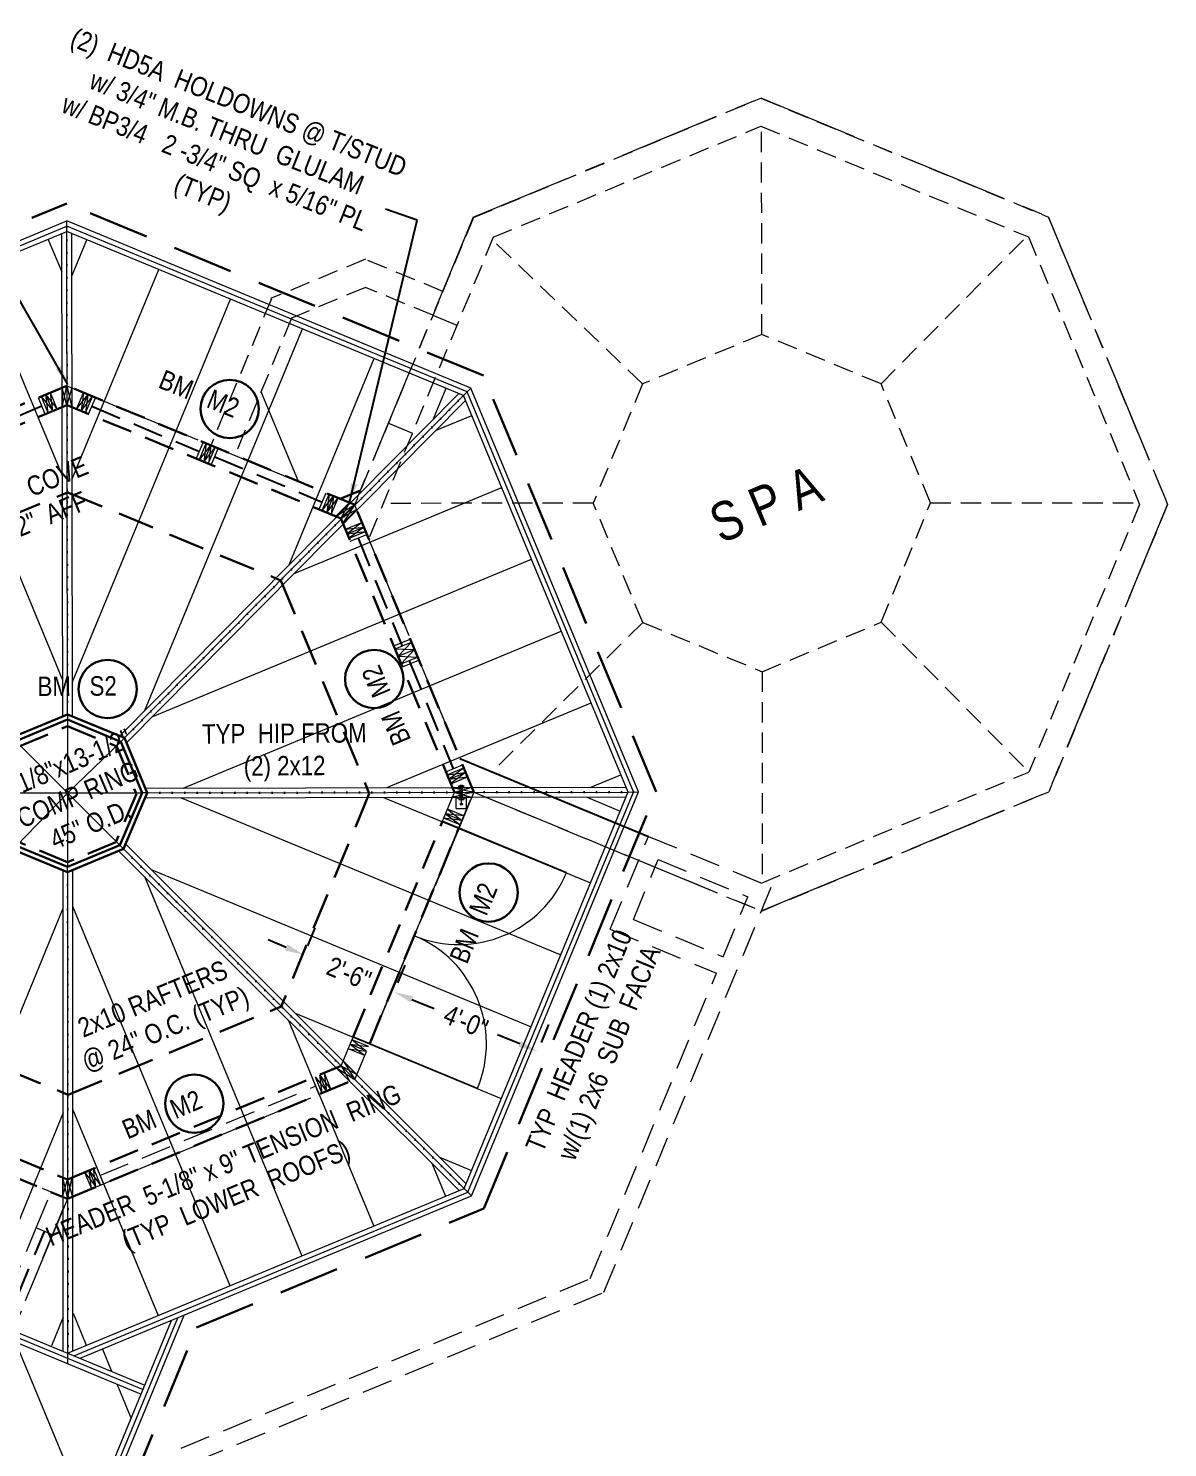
# Model space of a CAD drawing. Header units: inches. Extents: x 2775 to 14269, y 3377 to 7295.
# Drawn here: x 13917.3 to 14268.8, y 3687.3 to 4125.2 of the extents above; entities that cross this region are included whole.
import ezdxf

# ---------------------------------------------------------------- set-up
doc = ezdxf.new("R2010")
doc.units = ezdxf.units.IN
doc.header["$LTSCALE"] = 0.5
doc.header["$MEASUREMENT"] = 0
doc.header["$PDMODE"] = 1
for name, pattern in [('ACAD_ISO07W100', [3, 0, -3]), ('CENTER', [2, 1.25, -0.25, 0.25, -0.25]), ('HIDDEN', [0.375, 0.25, -0.125])]:
    doc.linetypes.add(name, pattern=pattern)
doc.layers.get('Defpoints').update_dxf_attribs({"linetype": 'CONTINUOUS'})
for name, color, linetype, lineweight in [('BALCONY', 3, 'CONTINUOUS', 30), ('DOORS', 7, 'CONTINUOUS', 9), ('FOUNDATION', 7, 'CONTINUOUS', 30), ('GRID', 1, 'CENTER', 20), ('LITE COVE', 7, 'HIDDEN', 30), ('ROOF BEAMS', 3, 'HIDDEN', 30), ('ROOF FRAMING', 6, 'HIDDEN', 20), ('ROOFLINE', 7, 'HIDDEN', 30), ('SKYLITES', 3, 'CONTINUOUS', 30), ('WALL FRAMING', 7, 'CONTINUOUS', 9), ('WALLS', 7, 'HIDDEN', 9), ('WINDOWS', 5, 'HIDDEN', 9)]:
    doc.layers.add(name, color=color, linetype=linetype, lineweight=lineweight)
for name, color, linetype in [('LOWER_TRUSS_DESIGN', 7, 'CONTINUOUS'), ('ROOF FRAMING TEXT', 7, 'CONTINUOUS'), ('TEXT100', 1, 'CONTINUOUS')]:
    doc.layers.add(name, color=color, linetype=linetype)
doc.styles.add('ARCHENT', font='technical.ttf', dxfattribs={"height": 6})
doc.styles.add('ARCHENTLTD', font='technical.ttf', dxfattribs={"height": 6})
doc.dimstyles.new('ARCHENTLTD', dxfattribs={"dimtxt": 12, "dimasz": 6, "dimexe": 9, "dimexo": 3, "dimgap": 1, "dimtad": 0, "dimdec": 4, "dimzin": 1, "dimdsep": 46, "dimlunit": 4, "dimtxsty": 'ARCHENT', "dimcen": 6, "dimaunit": 1, "dimadec": 5, "dimazin": 0, "dimtfac": 1, "dimtdec": 4, "dimtofl": 0, "dimtmove": 0, "dimatfit": 3, "dimfxl": 1, "dimfrac": 2, "dimtolj": 1, "dimtzin": 0, "dimarcsym": 0})

# ---------------------------------------------------------------- blocks, each defined once
blk = doc.blocks.new('*D32')
at = {"layer": 'Defpoints', "color": 0, "ltscale": 25}
for p in [(14002.36, 3839.33), (14030.08, 3827.87), (14030.08, 3827.87)]:
    blk.add_point(p, dxfattribs=at)
at = {"layer": 'ROOF FRAMING TEXT', "color": 0, "lineweight": -2, "ltscale": 25}
for p, q in [((14003.5, 3842.1), (14005.8, 3847.65)), ((13996.81, 3841.62), (13991.27, 3843.91)), ((14031.23, 3830.64), (14033.52, 3836.18)), ((14035.63, 3825.58), (14041.17, 3823.28))]:
    blk.add_line(p, q, dxfattribs=at)
at = {"layer": 'ROOF FRAMING TEXT', "color": 0, "ltscale": 25}
for points in [[(13997.19, 3842.54), (13996.43, 3840.7), (14002.36, 3839.33)], [(14036.01, 3826.5), (14035.24, 3824.65), (14030.08, 3827.87)]]:
    blk.add_solid(points, dxfattribs=at)
at = {"layer": 'ROOF FRAMING TEXT', "color": 0, "lineweight": 9, "ltscale": 25, "insert": (14016.22, 3833.6), "char_height": 6, "attachment_point": 5, "rotation": 337.5409, "style": 'ARCHENT'}
blk.add_mtext('\\A1;2\'-6"', dxfattribs=at)
blk = doc.blocks.new('*D33')
at = {"layer": 'Defpoints', "color": 0, "ltscale": 25}
for p in [(14030.08, 3827.87), (14074.44, 3809.53), (14074.44, 3809.53)]:
    blk.add_point(p, dxfattribs=at)
at = {"layer": 'ROOF FRAMING TEXT', "color": 0, "lineweight": -2, "ltscale": 25}
for p, q in [((14031.23, 3830.64), (14033.52, 3836.18)), ((14035.63, 3825.58), (14042.53, 3822.72)), ((14075.59, 3812.3), (14077.88, 3817.85)), ((14068.9, 3811.82), (14061.99, 3814.68))]:
    blk.add_line(p, q, dxfattribs=at)
at = {"layer": 'ROOF FRAMING TEXT', "color": 0, "ltscale": 25}
for points in [[(14036.01, 3826.5), (14035.24, 3824.65), (14030.08, 3827.87)], [(14069.28, 3812.75), (14068.51, 3810.9), (14074.44, 3809.53)]]:
    blk.add_solid(points, dxfattribs=at)
at = {"layer": 'ROOF FRAMING TEXT', "color": 0, "lineweight": 9, "ltscale": 25, "insert": (14052.26, 3818.7), "char_height": 6, "attachment_point": 5, "rotation": 337.5409, "style": 'ARCHENT'}
blk.add_mtext('\\A1;4\'-0"', dxfattribs=at)

msp = doc.modelspace()

# ---------------------------------------------------------------- linework, layer by layer
at = {"layer": 'BALCONY', "linetype": 'Continuous', "lineweight": 25, "ltscale": 75}
msp.add_line((14050.39127, 3899.95553), (14108.61447, 3875.8874), dxfattribs=at)
at = {"layer": 'BALCONY', "linetype": 'HIDDEN', "lineweight": 20, "ltscale": 75}
for p, q in [((14096.77174, 3847.23866), (14108.61447, 3875.8874)), ((14108.61447, 3875.8874), (14146.50473, 3860.22443)), ((14103.95571, 3850.22037), (14111.59618, 3868.70343)), ((14111.59618, 3868.70343), (14139.32076, 3857.24272)), ((14094.82488, 3735.20579), (14146.50473, 3860.22443)), ((14131.68029, 3838.75967), (14139.32076, 3857.24272)), ((14103.95571, 3850.22037), (14131.68029, 3838.75967)), ((14096.77174, 3847.23866), (14129.57916, 3833.67683)), ((14090.61236, 3739.4123), (14129.57916, 3833.67683)), ((13964.4532, 3687.04987), (14090.61236, 3739.4123)), ((13968.66573, 3682.84336), (14094.82488, 3735.20579))]:
    msp.add_line(p, q, dxfattribs=at)
at = {"layer": 'DOORS', "lineweight": 20, "ltscale": 75}
msp.add_line((14022.6034, 3811.95898), (14050.1095, 3878.49665), dxfattribs=at)
at = {"layer": 'DOORS', "ltscale": 75}
for p, q in [((14083.36703, 3864.74827), (14050.1095, 3878.49665)), ((14022.6034, 3811.95898), (14055.88353, 3798.20126))]:
    msp.add_line(p, q, dxfattribs=at)
at = {"layer": 'DOORS', "lineweight": 9, "ltscale": 75}
for centre, radius, start, end in [((14050.1095, 3878.49665), 35.98724, 247.5402223, 337.5402223), ((14022.6034, 3811.95898), 36.01169, 337.5402223, 67.5402223)]:
    msp.add_arc(centre, radius, start, end, dxfattribs=at)
at = {"layer": 'FOUNDATION', "lineweight": 20, "ltscale": 50}
for p, q in [((14042.11662, 4036.69166), (14049.50984, 4033.63547)), ((14028.36377, 4003.42217), (14035.75699, 4000.36598))]:
    msp.add_line(p, q, dxfattribs=at)
at = {"layer": 'FOUNDATION', "lineweight": 20, "ltscale": 150}
msp.add_line((14000.58791, 3985.40893), (13989.08762, 4013.11711), dxfattribs=at)
at = {"layer": 'FOUNDATION', "ltscale": 150}
msp.add_line((14019.78221, 3982.66252), (14013.51965, 3980.06324), dxfattribs=at)
at = {"layer": 'FOUNDATION', "linetype": 'HIDDEN', "lineweight": 20, "ltscale": 75}
msp.add_line((14054.73714, 3889.48485), (14143.44854, 3852.83121), dxfattribs=at)
at = {"layer": 'GRID', "ltscale": 50}
for p, q in [((14054.56668, 4066.97614), (14143.23443, 4103.77774)), ((14143.23443, 4103.77774), (14231.95467, 4067.10283)), ((14054.56668, 4066.97614), (14017.89177, 3978.25591)), ((14231.95467, 4067.10283), (14268.75626, 3978.43507)), ((13840.50378, 3978.12922), (13929.17153, 4014.93082)), ((13929.17153, 4014.93082), (14017.89177, 3978.25591)), ((14017.89177, 3978.25591), (14054.69336, 3889.58815)), ((14268.75626, 3978.43507), (14232.08135, 3889.71484)), ((14054.73714, 3889.48485), (14018.01845, 3800.86792)), ((14054.73714, 3889.48485), (14143.4136, 3852.91324)), ((14143.4136, 3852.91324), (14232.08135, 3889.71484)), ((13840.63046, 3800.74123), (13929.3507, 3764.06632)), ((13929.3507, 3764.06632), (14018.01845, 3800.86792)), ((13929.3507, 3764.06632), (13906.43216, 3708.62411))]:
    msp.add_line(p, q, dxfattribs=at)
at = {"layer": 'LITE COVE', "color": 7, "linetype": 'ACAD_ISO07W100', "lineweight": 30, "ltscale": 2.5}
for p, q in [((13929.38049, 3913.53925), (13929.1352, 4065.80324)), ((13946.98361, 3906.25319), (14053.83809, 4014.25392)), ((13953.9855, 3889.28493), (14105.5823, 3889.58728)), ((13946.60179, 3871.96489), (14054.00189, 3764.91537)), ((13929.38113, 3864.8316), (13929.57755, 3713.27298))]:
    msp.add_line(p, q, dxfattribs=at)
at = {"layer": 'LITE COVE', "ltscale": 90}
for p, q in [((13863.6796, 3954.74811), (13929.66795, 3982.13661)), ((13929.66717, 3981.95099), (13995.1818, 3954.86874)), ((13995.18915, 3954.87608), (14022.46516, 3889.15877)), ((14022.47111, 3889.15877), (13995.28691, 3823.3975)), ((13863.82442, 3823.30725), (13929.56365, 3796.13216)), ((13929.56367, 3796.12171), (13995.28502, 3823.39939))]:
    msp.add_line(p, q, dxfattribs=at)
at = {"layer": 'ROOF BEAMS', "ltscale": 75}
for p, q in [((13929.17153, 4014.93082), (13840.50378, 3978.12922)), ((14018.12954, 3978.15762), (13929.21783, 4014.91168)), ((13929.17579, 4008.97767), (13843.18296, 3973.2863)), ((14013.9503, 3973.93382), (13929.22738, 4008.95634)), ((14054.73714, 3889.48485), (14017.99077, 3978.01737)), ((14048.78709, 3889.47304), (14013.79563, 3973.77751)), ((13914.61176, 3903.7502), (13929.38222, 3909.8801)), ((13929.38222, 3909.8801), (13944.58989, 3903.58554)), ((13944.58989, 3903.58554), (13950.59898, 3889.0232)), ((13950.59898, 3889.0232), (13944.29559, 3874.11478)), ((14017.51554, 3814.02753), (14045.06483, 3880.54703)), ((14022.6035, 3811.95911), (14050.1095, 3878.49665)), ((13929.40197, 3867.93377), (13914.89112, 3873.93991)), ((13944.29559, 3874.11478), (13929.40197, 3867.93377)), ((13848.3361, 3803.5073), (13929.38006, 3770.00558)), ((13929.38006, 3770.03343), (14013.76671, 3805.05815)), ((13846.21111, 3798.36674), (13929.37999, 3763.98663)), ((13929.37999, 3764.07848), (14017.98182, 3800.85272))]:
    msp.add_line(p, q, dxfattribs=at)
at = {"layer": 'ROOF FRAMING', "color": 3, "linetype": 'Continuous', "ltscale": 150}
for p, q in [((13808.41245, 4015.6972), (13929.1352, 4065.80324)), ((14053.83809, 4014.25392), (13929.1352, 4065.80324)), ((13929.14138, 4062.55447), (13929.1352, 4065.80324)), ((13806.79001, 4011.77567), (13929.14137, 4062.55766)), ((13807.60205, 4013.73677), (13929.13636, 4064.17965)), ((14052.69087, 4013.10505), (13929.13636, 4064.17965)), ((14051.54364, 4011.95618), (13929.13752, 4062.55607)), ((14052.70076, 4013.10096), (13929.13829, 4064.17886)), ((14051.55189, 4011.9363), (14053.83809, 4014.25392)), ((14103.95861, 3889.58635), (14052.69087, 4013.10505)), ((14105.5823, 3889.58728), (14053.83809, 4014.25392)), ((14102.33746, 3889.57931), (14051.55189, 4011.9363)), ((13929.38049, 3913.53925), (13929.38126, 3911.91552)), ((13946.98361, 3906.25319), (13945.83456, 3905.10538)), ((14051.70464, 3767.21003), (14102.33492, 3889.58543)), ((14052.85326, 3766.0627), (14103.95734, 3889.58329)), ((14054.00189, 3764.91537), (14105.5823, 3889.58728)), ((14102.33238, 3889.57929), (14105.5823, 3889.58728)), ((13953.9855, 3889.28493), (13952.35991, 3889.29196)), ((13946.67537, 3871.99542), (13945.53301, 3873.14537)), ((13929.38113, 3864.8316), (13929.40267, 3866.4511)), ((13929.3771, 3716.43792), (14051.70464, 3767.21003)), ((14051.70464, 3767.21003), (14054.00189, 3764.91537)), ((13931.33752, 3715.62752), (14052.85326, 3766.0627)), ((13933.29794, 3714.81713), (14054.00189, 3764.91537)), ((13929.37945, 3716.43792), (13929.37942, 3713.19074))]:
    msp.add_line(p, q, dxfattribs=at)
at = {"layer": 'ROOF FRAMING', "color": 1, "linetype": 'Continuous', "ltscale": 150}
for p, q in [((13927.66158, 4049.96308), (13923.41982, 4060.18293)), ((13927.88149, 3912.91714), (13927.64237, 4061.9355)), ((13929.38049, 3913.53925), (13929.14137, 4062.55766)), ((13930.88149, 3912.91797), (13930.64238, 4061.93399)), ((13930.66351, 4048.7665), (13935.30918, 4060.00484)), ((13927.76243, 3987.113), (13901.25328, 4050.9827)), ((13930.76392, 3986.18607), (13957.48884, 4050.83628)), ((13927.86328, 3924.26292), (13879.08674, 4041.78246)), ((13930.86434, 3923.60563), (13979.6685, 4041.66772)), ((13953.09639, 3914.5638), (14001.84817, 4032.49915)), ((13997.70139, 3959.64435), (14024.02783, 4023.33059)), ((13945.48656, 3906.87283), (14050.06584, 4012.56707)), ((14042.3064, 4004.72489), (14046.20749, 4014.16202)), ((13946.98361, 3906.25319), (14051.55189, 4011.9363)), ((13947.60465, 3904.74819), (14052.17549, 4010.43388)), ((14042.95131, 4001.11136), (14054.12069, 4005.74733)), ((13999.32275, 3957.01767), (14063.32112, 3983.58087)), ((13955.69419, 3912.92397), (14072.52154, 3961.4144)), ((13965.01341, 3890.80681), (14081.72197, 3939.24794)), ((14027.91994, 3890.93164), (14090.9224, 3917.08147)), ((14090.82648, 3891.05647), (14100.12282, 3894.91501)), ((13953.36703, 3890.7837), (14101.71538, 3891.07807)), ((13953.9855, 3889.28493), (14102.33746, 3889.5793)), ((13953.35075, 3887.78366), (14101.71128, 3888.07806)), ((13964.40018, 3887.80559), (14081.54641, 3839.33877)), ((14026.87822, 3887.92957), (14090.72164, 3861.51567)), ((14089.35625, 3888.05354), (14099.89688, 3883.69258)), ((13946.67537, 3871.99542), (14051.70385, 3767.20813)), ((13947.30546, 3873.48566), (14052.32436, 3768.70793)), ((13945.1755, 3871.37296), (14050.20291, 3766.58674)), ((13927.88114, 3865.45747), (13927.87946, 3717.05701)), ((13929.38113, 3864.8316), (13929.37945, 3716.43792)), ((13930.88114, 3865.44064), (13930.87946, 3717.06148)), ((13953.07316, 3863.49343), (14001.65716, 3746.4378)), ((13955.14904, 3865.66009), (14072.37117, 3817.16187)), ((13930.89475, 3854.32178), (13979.49062, 3737.23756)), ((13927.89567, 3853.61128), (13880.01976, 3736.83257)), ((13997.42371, 3819.24473), (14023.82371, 3755.63803)), ((13999.62526, 3821.28601), (14063.19594, 3794.98496)), ((13927.97741, 3790.54129), (13902.22603, 3727.72864)), ((13930.97615, 3791.51858), (13957.32407, 3728.03733)), ((14044.10147, 3776.91193), (14054.02071, 3772.80806)), ((14041.77427, 3774.99602), (14045.99025, 3764.83827)), ((13928.05915, 3727.4713), (13924.4323, 3718.62471)), ((13931.05754, 3728.71538), (13935.15753, 3718.83709))]:
    msp.add_line(p, q, dxfattribs=at)
at = {"layer": 'ROOF FRAMING', "color": 7, "linetype": 'Continuous', "ltscale": 25}
msp.add_line((14049.31867, 3884.44852), (14052.44367, 3884.44852), dxfattribs=at)
at = {"layer": 'ROOF FRAMING', "color": 3, "linetype": 'Continuous', "ltscale": 50}
for p, q in [((13807.08143, 3766.99214), (13953.24527, 3706.57136)), ((13804.7753, 3764.69923), (13952.10214, 3703.79769)), ((13805.92837, 3765.84569), (13952.6737, 3705.18453)), ((13807.43105, 3765.22451), (13929.37826, 3714.81433))]:
    msp.add_line(p, q, dxfattribs=at)
at = {"layer": 'ROOF FRAMING', "color": 3, "linetype": 'Continuous', "ltscale": 90}
for p, q in [((13922.02394, 3626.88005), (13963.41838, 3727.31863)), ((13923.17367, 3625.73318), (13965.37557, 3728.13097)), ((13920.87421, 3628.02693), (13961.46119, 3726.5063)), ((13913.18341, 3719.9941), (13933.08917, 3672.03426)), ((13940.13878, 3717.65642), (13942.97807, 3710.81559)), ((13944.60445, 3706.89706), (13949.00743, 3696.28877))]:
    msp.add_line(p, q, dxfattribs=at)
at = {"layer": 'ROOFLINE', "linetype": 'HIDDEN', "ltscale": 150}
for p, q in [((13840.46375, 4034.41367), (13929.13134, 4071.2152)), ((14057.66217, 4018.0835), (13929.13134, 4071.2152)), ((14110.99461, 3889.59035), (14057.66217, 4018.0835)), ((14057.83064, 3761.09093), (14110.99461, 3889.59035)), ((13969.20801, 3724.30806), (14057.83064, 3761.09093)), ((13927.00611, 3621.91027), (13969.20801, 3724.30806))]:
    msp.add_line(p, q, dxfattribs=at)
at = {"layer": 'SKYLITES', "linetype": 'Continuous', "ltscale": 75}
for p, q in [((13912.21881, 3906.41696), (13929.38049, 3913.53925)), ((13913.36736, 3905.26958), (13929.38126, 3911.91552)), ((13929.38049, 3913.53925), (13946.98361, 3906.25319)), ((13929.38126, 3911.91552), (13945.83456, 3905.10538)), ((13945.83456, 3905.10538), (13952.35991, 3889.29196)), ((13946.98361, 3906.25319), (13953.9855, 3889.28493)), ((13952.35991, 3889.29196), (13945.53301, 3873.14537)), ((13953.9855, 3889.28493), (13946.67537, 3871.99542)), ((13929.40344, 3864.82738), (13912.51212, 3871.81881)), ((13929.40267, 3866.4511), (13913.65398, 3872.9696)), ((13945.53301, 3873.14537), (13929.40267, 3866.4511)), ((13946.67537, 3871.99542), (13929.40344, 3864.82738))]:
    msp.add_line(p, q, dxfattribs=at)
at = {"layer": 'SKYLITES', "color": 5, "linetype": 'Continuous', "lineweight": 9, "ltscale": 150}
for p, q in [((13929.38126, 3911.91552), (13929.40267, 3866.4511)), ((13913.36736, 3905.26958), (13945.53301, 3873.14537)), ((13929.39193, 3889.26566), (13945.83456, 3905.10538)), ((13906.7521, 3889.28372), (13952.35991, 3889.29196)), ((13913.65398, 3872.9696), (13929.39193, 3889.26566))]:
    msp.add_line(p, q, dxfattribs=at)
at = {"layer": 'TEXT100', "color": 3, "linetype": 'Continuous', "lineweight": 30, "ltscale": 5}
for centre in [(13979.40249, 4007.80795), (14023.99869, 3924.44387), (13941.73239, 3921.35445), (14059.29421, 3858.56207), (13968.46387, 3793.41851)]:
    msp.add_circle(centre, 9, dxfattribs=at)
at = {"layer": 'WALL FRAMING', "ltscale": 75}
for p, q in [((13924.80182, 4007.17796), (13922.69851, 4012.16363)), ((13926.18387, 4007.76101), (13924.08056, 4012.74667)), ((13932.16944, 4007.76529), (13934.26563, 4012.75395)), ((13933.55231, 4007.18421), (13935.6485, 4012.17287)), ((13923.41978, 4006.59492), (13921.31646, 4011.58058)), ((13934.93519, 4006.60314), (13937.03138, 4011.5918)), ((13970.01472, 3991.9932), (13972.15554, 3997.0902)), ((13971.43053, 3991.51052), (13973.56659, 3996.51133)), ((13972.79159, 3990.85752), (13974.92147, 3995.92847)), ((14007.94828, 3976.43328), (14010.07816, 3981.50424)), ((14009.33125, 3975.85241), (14011.46113, 3980.92337)), ((14010.71421, 3975.27155), (14012.84409, 3980.3425)), ((14015.08561, 3970.66957), (14020.17737, 3972.74923)), ((14015.66065, 3969.28415), (14020.74454, 3971.36059)), ((14016.23568, 3967.89872), (14021.31171, 3969.97195)), ((14030.41967, 3933.72544), (14035.50618, 3935.80295)), ((14032.33646, 3929.10735), (14037.39675, 3931.17415)), ((14046.51536, 3894.93154), (14051.60711, 3897.01119)), ((14047.08252, 3893.5429), (14052.17428, 3895.62255)), ((14047.64969, 3892.15426), (14052.74145, 3894.23391)), ((14050.48649, 3879.42286), (14045.44286, 3881.47575)), ((14051.05198, 3880.81219), (14046.00835, 3882.86507)), ((14051.61747, 3882.20151), (14046.57384, 3884.2544)), ((14021.65349, 3809.64688), (14016.55707, 3811.72125)), ((14022.22647, 3811.03291), (14017.13951, 3813.10368)), ((14021.08043, 3808.26063), (14015.99158, 3810.33193))]:
    msp.add_line(p, q, dxfattribs=at)
at = {"layer": 'WALL FRAMING', "linetype": 'Continuous', "lineweight": 9, "ltscale": 150}
for p, q in [((13923.41978, 4006.59492), (13922.69851, 4012.16363)), ((13922.69851, 4012.16363), (13926.18387, 4007.76101)), ((13924.80182, 4007.17796), (13924.08056, 4012.74667)), ((13929.17817, 4008.97668), (13927.67223, 4014.30853)), ((13927.67887, 4008.35637), (13929.17153, 4014.93082)), ((13929.17153, 4014.93082), (13930.67887, 4008.35633)), ((13930.67223, 4014.31047), (13929.17817, 4008.97668)), ((13932.16944, 4007.76529), (13935.6485, 4012.17287)), ((13934.26563, 4012.75395), (13933.55231, 4007.18421)), ((13935.6485, 4012.17287), (13934.93519, 4006.60314)), ((13921.31646, 4011.58058), (13924.80182, 4007.17796)), ((13933.55231, 4007.18421), (13937.03138, 4011.5918)), ((13970.05143, 3992.08061), (13973.56659, 3996.51133)), ((13972.15554, 3997.0902), (13971.43722, 3991.50776)), ((13971.43722, 3991.50776), (13974.92147, 3995.92847)), ((13973.56659, 3996.51133), (13972.82394, 3990.93452)), ((14010.07159, 3981.48859), (14009.33125, 3975.85241)), ((14007.94828, 3976.43328), (14011.45784, 3980.91555)), ((14009.33125, 3975.85241), (14012.84409, 3980.3425)), ((14011.45784, 3980.91555), (14010.71421, 3975.27155)), ((14012.18484, 3974.66362), (14017.89177, 3978.25591)), ((14016.39132, 3978.87616), (14013.68528, 3974.04338)), ((14017.89177, 3978.25591), (14014.30768, 3972.54383)), ((14013.68528, 3974.04338), (14018.51417, 3976.75636)), ((14020.17737, 3972.74923), (14015.66065, 3969.28415)), ((14015.08561, 3970.66957), (14020.74454, 3971.36059)), ((14015.66065, 3969.28415), (14021.31171, 3969.97195)), ((14020.74454, 3971.36059), (14016.23568, 3967.89872)), ((13934.6287, 3772.22578), (13938.12102, 3767.71981)), ((13936.73542, 3767.14525), (13936.01903, 3772.78894)), ((13936.01903, 3772.78894), (13939.50661, 3768.29437)), ((13938.12102, 3767.71981), (13937.40443, 3773.36395)), ((13927.83759, 3770.6369), (13929.3507, 3764.06632)), ((13927.84947, 3764.68059), (13929.33883, 3770.01632)), ((13929.33883, 3770.01632), (13930.84946, 3764.68839)), ((13929.3507, 3764.06632), (13930.83759, 3770.63838))]:
    msp.add_line(p, q, dxfattribs=at)
at = {"layer": 'WALL FRAMING', "ltscale": 150}
for p, q in [((13927.67223, 4014.30853), (13927.67887, 4008.35637)), ((13929.17153, 4014.93082), (13929.17817, 4008.97668)), ((13930.67223, 4014.31047), (13930.67887, 4008.35633)), ((14012.18484, 3974.66362), (14016.39132, 3978.87616)), ((14013.68528, 3974.04338), (14017.89177, 3978.25591)), ((14014.30768, 3972.54383), (14018.51417, 3976.75636)), ((14048.16501, 3890.97181), (14054.11506, 3890.98362)), ((14048.78709, 3889.47304), (14054.73714, 3889.48485)), ((14048.13981, 3887.97176), (14054.03001, 3887.98344)), ((14014.42906, 3806.57508), (14018.6388, 3802.36856)), ((14012.30855, 3804.45294), (14016.5191, 3800.24562)), ((14013.8079, 3805.07525), (14018.01845, 3800.86792)), ((13927.83759, 3770.6369), (13927.84947, 3764.68059)), ((13929.33883, 3770.01632), (13929.3507, 3764.06632)), ((13930.83759, 3770.63838), (13930.84946, 3764.68839))]:
    msp.add_line(p, q, dxfattribs=at)
at = {"layer": 'WALL FRAMING', "lineweight": 20, "ltscale": 150}
msp.add_line((14050.13117, 3891.52325), (14051.63117, 3891.5445), dxfattribs=at)
at = {"layer": 'WALL FRAMING', "lineweight": 9, "ltscale": 150}
for p, q in [((14050.13117, 3891.0232), (14050.13117, 3891.52325)), ((14050.50617, 3887.76138), (14050.50617, 3891.65393)), ((14050.50617, 3891.65393), (14051.25617, 3891.65393)), ((14050.88117, 3885.8458), (14050.88117, 3891.53387)), ((14051.25613, 3887.76138), (14051.25613, 3891.53919)), ((14051.25613, 3887.76138), (14051.25613, 3891.53919)), ((14051.25617, 3887.76138), (14051.25617, 3891.65393)), ((14051.63117, 3891.04445), (14051.63117, 3891.5445)), ((14049.31867, 3884.44852), (14049.31867, 3888.01138)), ((14049.31867, 3887.76138), (14052.44367, 3887.76138)), ((14050.07867, 3887.77678), (14050.07867, 3887.26138)), ((14050.07867, 3887.26138), (14051.68368, 3887.26138)), ((14050.45363, 3887.7667), (14052.05864, 3887.7667)), ((14051.68368, 3887.77678), (14051.68368, 3887.26138)), ((14052.44367, 3884.44852), (14052.44367, 3888.05566))]:
    msp.add_line(p, q, dxfattribs=at)
at = {"layer": 'WALL FRAMING', "ltscale": 50}
for p, q in [((14007.14154, 3802.29466), (14009.24826, 3797.21413)), ((14008.52714, 3802.86922), (14010.63386, 3797.78869)), ((14005.75595, 3801.7201), (14007.86266, 3796.63957)), ((13934.6287, 3772.22578), (13936.73542, 3767.14525)), ((13936.0143, 3772.80033), (13938.12102, 3767.71981)), ((13937.3999, 3773.37489), (13939.50661, 3768.29437))]:
    msp.add_line(p, q, dxfattribs=at)
at = {"layer": 'WALL FRAMING', "lineweight": 9, "ltscale": 150}
msp.add_circle((14050.88117, 3885.8458), 0.3125, dxfattribs=at)
at = {"layer": 'WALLS', "ltscale": 50}
for p, q in [((14054.60162, 4066.89411), (14143.26937, 4103.69571)), ((14143.26937, 4103.69571), (14231.98961, 4067.0208)), ((14060.72892, 4060.77555), (14143.27556, 4095.03657)), ((14143.27556, 4095.03657), (14225.87105, 4060.89349)), ((14143.5667, 4030.77487), (14143.52087, 4094.93517)), ((14054.60162, 4066.89411), (14017.92671, 3978.17388)), ((14231.98961, 4067.0208), (14268.79121, 3978.35304)), ((14060.72892, 4060.77555), (14022.26374, 3967.72447)), ((14180.37137, 4015.56024), (14225.3929, 4061.09114)), ((14225.87105, 4060.89349), (14260.13207, 3978.34686)), ((14106.78401, 4015.5082), (14060.42092, 4060.03047)), ((14021.25326, 4053.97267), (13992.0392, 4041.84736)), ((14045.17281, 4044.08488), (14021.25326, 4053.97267)), ((14021.25944, 4045.31354), (13998.49033, 4035.86321)), ((14042.11662, 4036.69166), (14021.25944, 4045.31354)), ((13992.26831, 4041.75265), (13973.56659, 3996.51133)), ((13998.49033, 4035.86321), (13980.95981, 3993.45515)), ((14143.56743, 4030.77414), (14106.78526, 4015.50768)), ((14180.37137, 4015.56024), (14143.56743, 4030.77414)), ((14106.78526, 4015.50768), (14091.57135, 3978.70375)), ((14195.63782, 3978.77807), (14180.37137, 4015.56024)), ((14091.57208, 3978.70448), (14026.7835, 3978.65821)), ((14106.83811, 3941.92231), (14091.57165, 3978.70448)), ((14180.42392, 3941.97413), (14195.63782, 3978.77807)), ((14195.63709, 3978.7788), (14259.93373, 3978.82472)), ((14260.13207, 3978.34686), (14225.98899, 3895.75137)), ((14268.79121, 3978.35304), (14232.11629, 3889.63281)), ((14106.83796, 3941.92267), (14060.36872, 3895.83108)), ((14106.83781, 3941.92158), (14143.64175, 3926.70767)), ((14143.64175, 3926.70767), (14180.42392, 3941.97413)), ((14180.42305, 3941.97377), (14225.98899, 3895.75137)), ((14143.64175, 3926.70767), (14143.68917, 3861.59279)), ((14143.44235, 3861.49035), (14225.98899, 3895.75137)), ((14143.44854, 3852.83121), (14232.11629, 3889.63281))]:
    msp.add_line(p, q, dxfattribs=at)
at = {"layer": 'WALLS', "color": 4, "ltscale": 75}
for p, q in [((13922.49841, 4006.20622), (13920.3951, 4011.19188)), ((13935.85711, 4006.21576), (13937.9533, 4011.20442)), ((13969.09275, 3992.38045), (13971.23357, 3997.47745)), ((13975.87752, 3995.62364), (13971.25683, 3997.53372)), ((13973.71357, 3990.47027), (13975.84345, 3995.54123)), ((13973.74764, 3990.55268), (13969.1268, 3992.46283)), ((14007.02631, 3976.82053), (14009.15618, 3981.89148)), ((14016.61904, 3966.9751), (14021.68982, 3969.04619)), ((14030.03631, 3934.64905), (14035.12807, 3936.72871)), ((14032.33662, 3929.10696), (14030.41983, 3933.72505)), ((14031.35646, 3931.46845), (14036.44822, 3933.5481)), ((14037.42814, 3931.18718), (14035.51186, 3935.80406)), ((14032.71981, 3928.18373), (14037.77486, 3930.24839)), ((14046.13724, 3895.8573), (14051.229, 3897.93695)), ((14045.06587, 3880.54953), (14048.77432, 3889.50382)), ((14050.1095, 3878.49665), (14054.73714, 3889.48485)), ((14050.1095, 3878.49665), (14045.06587, 3880.54953)), ((14013.8079, 3805.07525), (14017.5165, 3814.02989)), ((14022.6035, 3811.95911), (14017.51654, 3814.02988)), ((14018.01845, 3800.86792), (14022.6034, 3811.95898)), ((13919.68488, 3755.04742), (13924.26563, 3766.16206)), ((13924.76994, 3752.95168), (13929.3507, 3764.06632)), ((13924.76994, 3752.95168), (13919.68488, 3755.04742))]:
    msp.add_line(p, q, dxfattribs=at)
at = {"layer": 'WALLS', "linetype": 'Continuous', "lineweight": 9, "ltscale": 150}
for p, q in [((14030.41983, 3933.72505), (14036.44822, 3933.5481)), ((14035.50618, 3935.80295), (14031.35646, 3931.46845)), ((14036.44822, 3933.5481), (14032.33638, 3929.10753)), ((14031.35646, 3931.46845), (14037.42814, 3931.18718)), ((14046.51535, 3894.93154), (14052.17428, 3895.62255)), ((14051.60711, 3897.01119), (14047.09039, 3893.54611)), ((14047.09039, 3893.54611), (14052.74145, 3894.23391)), ((14052.17428, 3895.62255), (14047.66543, 3892.16069)), ((14054.73714, 3889.48485), (14048.13981, 3887.97176)), ((14048.16501, 3890.97181), (14054.73714, 3889.48485)), ((14054.11506, 3890.98362), (14048.78709, 3889.47304)), ((14048.78709, 3889.47304), (14054.03001, 3887.98344)), ((14051.05198, 3880.81219), (14045.44286, 3881.47575)), ((14051.61747, 3882.20151), (14046.01683, 3882.86162)), ((14046.01683, 3882.86162), (14050.48649, 3879.42286)), ((14046.59079, 3884.2475), (14051.05198, 3880.81219)), ((14016.57402, 3811.71435), (14021.08896, 3808.25991)), ((14016.57402, 3811.71435), (14022.22641, 3811.03277)), ((14017.13855, 3813.10131), (14021.65349, 3809.64688)), ((14014.42906, 3806.57508), (14018.01845, 3800.86792)), ((14015.99158, 3810.33193), (14021.65349, 3809.64688)), ((14005.7514, 3801.73104), (14009.24353, 3797.22553)), ((14007.14154, 3802.29466), (14007.86266, 3796.63957)), ((14007.14154, 3802.29466), (14010.62894, 3797.80055)), ((14008.52714, 3802.86922), (14009.24353, 3797.22553)), ((14012.30855, 3804.45294), (14018.01845, 3800.86792)), ((14013.8079, 3805.07525), (14018.6388, 3802.36856)), ((14013.8079, 3805.07525), (14016.5191, 3800.24562))]:
    msp.add_line(p, q, dxfattribs=at)
at = {"layer": 'WALLS', "color": 4, "ltscale": 50}
for p, q in [((14004.83221, 3801.33706), (14006.93893, 3796.25653)), ((13938.32363, 3773.75793), (13940.43035, 3768.67741))]:
    msp.add_line(p, q, dxfattribs=at)
at = {"layer": 'WALLS', "color": 4, "lineweight": 20, "ltscale": 75}
for p, q in [((13905.9673, 3721.76337), (13919.68488, 3755.04742)), ((13911.05236, 3719.66763), (13924.76994, 3752.95168))]:
    msp.add_line(p, q, dxfattribs=at)
at = {"layer": 'WINDOWS', "lineweight": 25, "ltscale": 75}
for p, q in [((13921.48458, 4008.60831), (13888.31397, 3994.62037)), ((13936.86751, 4008.6193), (13970.05807, 3994.67875)), ((13974.77853, 3993.00579), (14007.9697, 3979.06498)), ((14019.0163, 3967.95372), (14032.62811, 3934.62699)), ((14034.78302, 3930.10616), (14048.39509, 3896.77882)), ((13908.50983, 3720.7155), (13922.22741, 3753.99955))]:
    msp.add_line(p, q, dxfattribs=at)
at = {"layer": 'WINDOWS', "ltscale": 75}
msp.add_line((13939.37686, 3771.21797), (14005.88557, 3798.7968), dxfattribs=at)

# ---------------------------------------------------------------- texts
at = {"layer": 'LOWER_TRUSS_DESIGN', "color": 7, "linetype": 'Continuous', "lineweight": 5, "insert": (13936.42835, 3879.59951), "char_height": 6, "attachment_point": 5, "rotation": 23.1052778, "style": 'ARCHENTLTD'}
msp.add_mtext('3-1/8"x13-1/2"\\PCOMP RING\\P45" O.D.\\P\\P  ', dxfattribs=at)
at = {"layer": 'ROOF FRAMING TEXT', "linetype": 'Continuous', "ltscale": 0.065, "insert": (13976.35604, 4087.6233), "char_height": 6, "attachment_point": 5, "rotation": 338.3624544, "style": 'ARCHENT'}
msp.add_mtext('(2)  HD5A  HOLDOWNS @ T/STUD\\Pw/ 3/4" M.B. THRU  GLULAM\\Pw/ BP3/4   2 -3/4" SQ  x 5/16" PL\\P(TYP)', dxfattribs=at)
at = {"layer": 'ROOF FRAMING TEXT', "color": 7, "linetype": 'Continuous', "lineweight": 5, "char_height": 6, "attachment_point": 5, "style": 'ARCHENTLTD'}
for s, insert, rotation in [('(TYP) LINE  OF  LITE  COVE\\PBELOW  @ 7\'- 2 1/2"  AFF\\P\\P  ', (13899.47342, 3959.12952), 22.4511111), ('TYP  HIP FROM\\P(2) 2x12\\P\\P  ', (13996.38977, 3891.78438), 0.4511111), ('TYP  HEADER (1) 2x10\\Pw/(1) 2x6  SUB  FACIA\\P\\P\\P  ', (14106.43806, 3804.90509), 67.6897222), ('HEADER  5-1/8" x 9" TENSION  RING\\P(TYP  LOWER  ROOFS)\\P\\P  ', (13983.54084, 3759.80322), 22.4511111)]:
    msp.add_mtext(s, dxfattribs=dict(at, insert=insert, rotation=rotation))
at = {"layer": 'ROOF FRAMING TEXT', "color": 7, "linetype": 'Continuous', "ltscale": 25, "insert": (14126.28554, 3977.22226), "char_height": 12, "attachment_point": 1, "rotation": 22.7519217, "style": 'ARCHENTLTD'}
msp.add_mtext('S P A', dxfattribs=at)
at = {"layer": 'TEXT100', "color": 3, "linetype": 'Continuous', "lineweight": 5, "char_height": 6, "attachment_point": 1, "style": 'ARCHENTLTD'}
for s, insert, rotation in [('BM   M2    \\P\\P  ', (13959.26667, 4020.06725), 337.9511111), ('BM   M2  \\P\\P  ', (14029.93145, 3903.35141), 112.9511111), ('BM   S2\\P\\P  ', (13920.08565, 3925.16644), 0.4511111), ('BM   M2   \\P\\P  ', (14047.03491, 3838.42625), 67.9511111), ('BM   M2   \\P\\P  ', (13945.55707, 3787.84897), 22.9511111)]:
    msp.add_mtext(s, dxfattribs=dict(at, insert=insert, rotation=rotation))
at = {"layer": 'TEXT100', "color": 7, "linetype": 'Continuous', "lineweight": 5, "insert": (13961.70356, 3811.09385), "char_height": 6, "attachment_point": 5, "rotation": 22.4511111, "style": 'ARCHENTLTD'}
msp.add_mtext('2x10 RAFTERS\\P@ 24" O.C. (TYP)\\P\\P  ', dxfattribs=at)

# ---------------------------------------------------------------- dimensions: what is measured, and where the dimension line sits
at = {"layer": 'ROOF FRAMING TEXT', "color": 7, "lineweight": 9, "ltscale": 100}
for p1, p2, picture, middle in [((14002.35679, 3839.32797), (14030.08137, 3827.86727), '*D32', (14016.21908, 3833.59762)), ((14030.08137, 3827.86727), (14074.44069, 3809.53014), '*D33', (14052.26103, 3818.6987))]:
    dim = msp.add_aligned_dim(p1=p1, p2=p2, distance=0, dimstyle='ARCHENTLTD', dxfattribs=at)
    dim.commit()
    dim.dimension.update_dxf_attribs({"geometry": picture, "text_midpoint": middle})

# ---------------------------------------------------------------- leaders
at = {"layer": 'ROOF FRAMING TEXT', "color": 7, "linetype": 'Continuous', "lineweight": 9, "ltscale": 0.065}
msp.add_leader([(13929.50083, 4015.33765), (13895.37797, 4074.71879), (13882.28675, 4074.70373)], dimstyle='ARCHENTLTD', override={"dimtih": 0}, dxfattribs=at)
at = {"layer": 'ROOF FRAMING TEXT', "linetype": 'Continuous', "lineweight": 9, "ltscale": 0.065}
msp.add_leader([(14016.39132, 3978.87616), (14037.23097, 4066.0832), (14027.461, 4069.49948)], dimstyle='ARCHENTLTD', override={"dimtih": 0}, dxfattribs=at)

doc.saveas('drawing.dxf')
